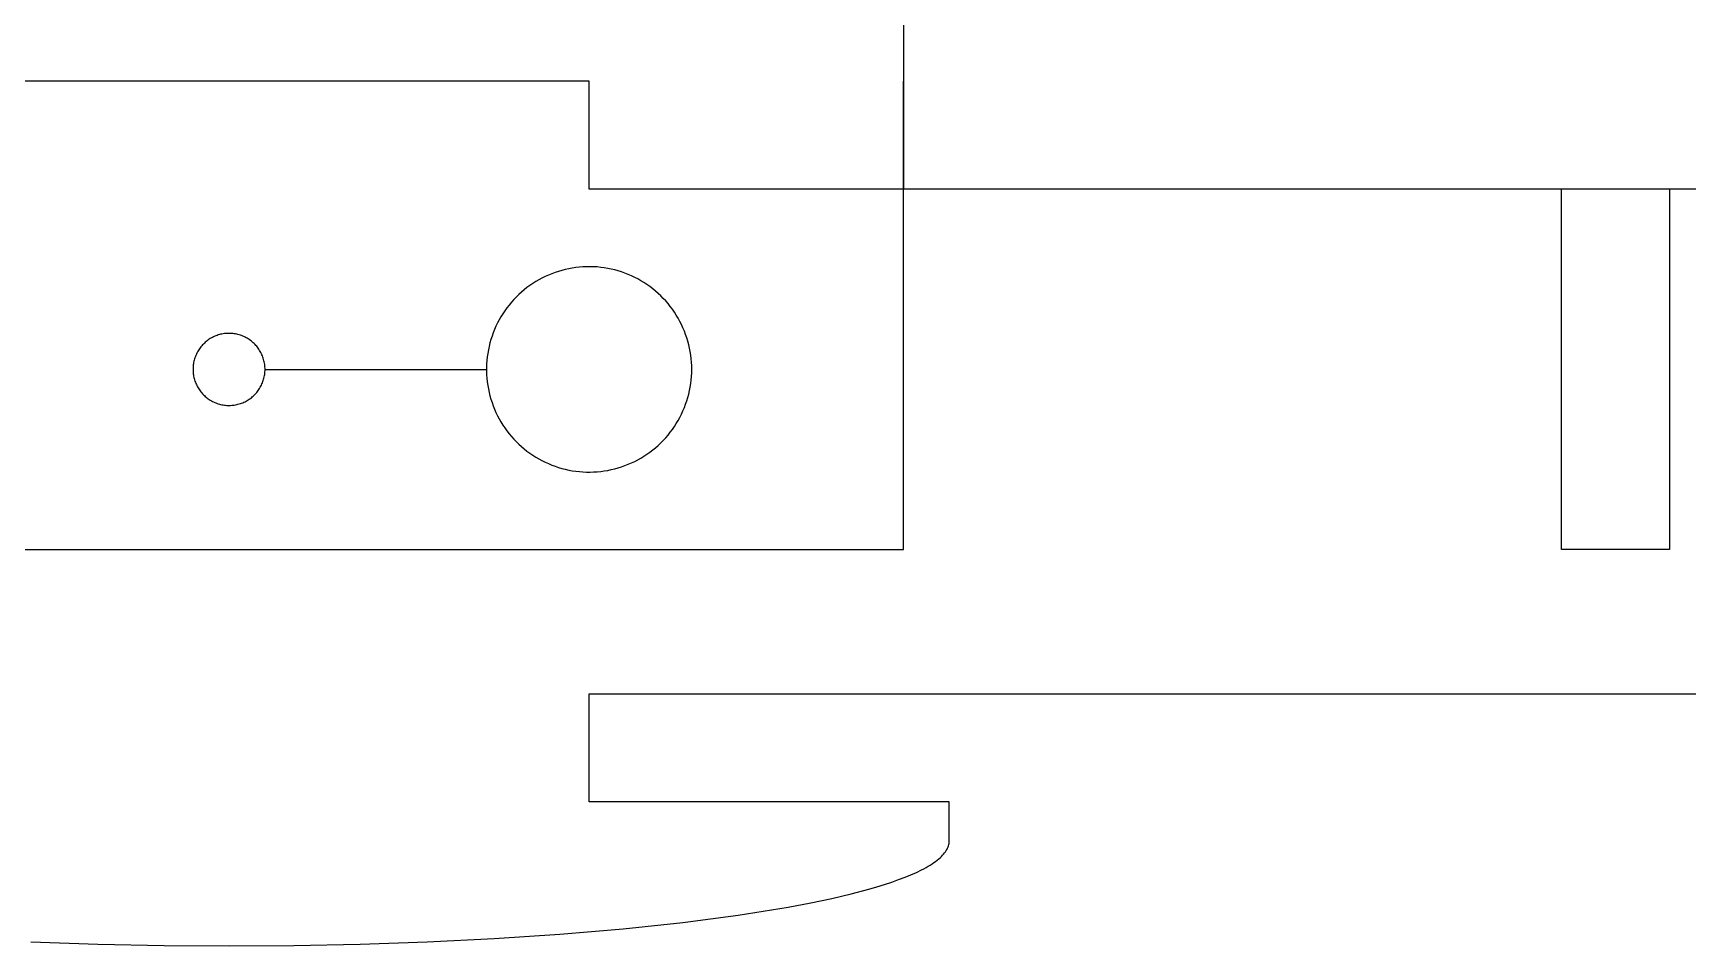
# Model space of a CAD drawing. Header units: millimetres. Extents: x 10 to 287, y -111 to 168.
# Drawn here: x 204.67 to 250.62, y 12.26 to 37.59 of the extents above; entities that cross this region are included whole.
import ezdxf

# ---------------------------------------------------------------- set-up
doc = ezdxf.new("R2010")
doc.units = ezdxf.units.MM
doc.header["$MEASUREMENT"] = 0
doc.layers.add('CORTE', color=18, linetype='Continuous', true_color=0x000000)
doc.layers.add('SEMI', color=1, linetype='Continuous', true_color=0xff0000)

msp = doc.modelspace()

# ---------------------------------------------------------------- linework, layer by layer
at = {"layer": 'CORTE'}
for points in [[(220.108, 36.256), (200.108, 36.256)], [(220.108, 33.256), (220.108, 36.256)], [(287.108, 33.256), (220.108, 33.256)], [(247.108, 23.256), (247.108, 33.256)], [(250.108, 33.256), (250.108, 23.256)], [(222.958, 28.256), (222.957, 28.355), (222.951, 28.454), (222.943, 28.553), (222.931, 28.651), (222.915, 28.749), (222.897, 28.846), (222.875, 28.942), (222.849, 29.038), (222.82, 29.132), (222.788, 29.226), (222.753, 29.318), (222.715, 29.41), (222.673, 29.499), (222.628, 29.588), (222.581, 29.674), (222.53, 29.759), (222.476, 29.842), (222.42, 29.924), (222.361, 30.003), (222.299, 30.08), (222.234, 30.155), (222.167, 30.227), (222.097, 30.298), (222.025, 30.365), (221.951, 30.431), (221.874, 30.493), (221.795, 30.553), (221.715, 30.61), (221.632, 30.665), (221.548, 30.716), (221.461, 30.765), (221.373, 30.81), (221.284, 30.853), (221.193, 30.892), (221.101, 30.928), (221.008, 30.961), (220.913, 30.99), (220.818, 31.017), (220.722, 31.04), (220.625, 31.059), (220.527, 31.075), (220.429, 31.088), (220.331, 31.098), (220.232, 31.104), (220.133, 31.106), (220.034, 31.105), (219.935, 31.101), (219.837, 31.093), (219.738, 31.082), (219.64, 31.068), (219.543, 31.05), (219.447, 31.028), (219.351, 31.004), (219.256, 30.976), (219.162, 30.945), (219.069, 30.91), (218.978, 30.873), (218.888, 30.832), (218.799, 30.788), (218.712, 30.741), (218.627, 30.691), (218.543, 30.638), (218.461, 30.582), (218.381, 30.524), (218.304, 30.462), (218.228, 30.398), (218.155, 30.332), (218.084, 30.263), (218.016, 30.191), (217.95, 30.118), (217.887, 30.042), (217.826, 29.963), (217.768, 29.883), (217.713, 29.801), (217.661, 29.717), (217.612, 29.631), (217.566, 29.544), (217.522, 29.455), (217.482, 29.364), (217.445, 29.272), (217.412, 29.179), (217.381, 29.085), (217.354, 28.99), (217.331, 28.894), (217.31, 28.797), (217.293, 28.7), (217.279, 28.602), (217.269, 28.503), (217.262, 28.405), (217.259, 28.306), (217.259, 28.207), (217.262, 28.108), (217.269, 28.009), (217.279, 27.911), (217.293, 27.813), (217.31, 27.716), (217.331, 27.619), (217.354, 27.523), (217.381, 27.428), (217.412, 27.333), (217.445, 27.24), (217.482, 27.149), (217.522, 27.058), (217.566, 26.969), (217.612, 26.882), (217.661, 26.796), (217.713, 26.712), (217.768, 26.63), (217.826, 26.549), (217.887, 26.471), (217.95, 26.395), (218.016, 26.321), (218.084, 26.25), (218.155, 26.181), (218.228, 26.114), (218.304, 26.05), (218.381, 25.989), (218.461, 25.93), (218.543, 25.875), (218.627, 25.822), (218.712, 25.772), (218.799, 25.725), (218.888, 25.681), (218.978, 25.64), (219.069, 25.602), (219.162, 25.568), (219.256, 25.537), (219.351, 25.509), (219.447, 25.484), (219.543, 25.463), (219.64, 25.445), (219.738, 25.43), (219.837, 25.419), (219.935, 25.412), (220.034, 25.407), (220.133, 25.406), (220.232, 25.409), (220.331, 25.415), (220.429, 25.424), (220.527, 25.437), (220.625, 25.454), (220.722, 25.473), (220.818, 25.496), (220.913, 25.522), (221.008, 25.552), (221.101, 25.585), (221.193, 25.621), (221.284, 25.66), (221.373, 25.703), (221.461, 25.748), (221.548, 25.796), (221.632, 25.848), (221.715, 25.902), (221.795, 25.959), (221.874, 26.019), (221.951, 26.082), (222.025, 26.147), (222.097, 26.215), (222.167, 26.285), (222.234, 26.358), (222.299, 26.433), (222.361, 26.51), (222.42, 26.589), (222.476, 26.67), (222.53, 26.754), (222.581, 26.838), (222.628, 26.925), (222.673, 27.013), (222.715, 27.103), (222.753, 27.194), (222.788, 27.287), (222.82, 27.38), (222.849, 27.475), (222.875, 27.571), (222.897, 27.667), (222.915, 27.764), (222.931, 27.862), (222.943, 27.96), (222.951, 28.059), (222.957, 28.157), (222.958, 28.256)], [(250.108, 23.256), (247.108, 23.256)], [(220.108, 19.256), (281.108, 19.256)], [(220.108, 16.256), (220.108, 19.256)], [(230.108, 16.256), (220.108, 16.256)], [(230.108, 15.165), (230.108, 16.256)], [(204.605, 12.369), (206.469, 12.305), (208.311, 12.268), (210.108, 12.256), (211.905, 12.268), (213.748, 12.305), (215.611, 12.369), (217.47, 12.461), (219.294, 12.581), (221.052, 12.731), (222.714, 12.907), (224.25, 13.108), (225.635, 13.332), (226.264, 13.451), (226.848, 13.574), (227.385, 13.7), (227.874, 13.829), (228.1, 13.895), (228.314, 13.961), (228.515, 14.028), (228.704, 14.095), (228.881, 14.162), (229.045, 14.229), (229.197, 14.297), (229.336, 14.365), (229.401, 14.399), (229.464, 14.433), (229.523, 14.467), (229.579, 14.501), (229.632, 14.535), (229.683, 14.568), (229.73, 14.602), (229.774, 14.636), (229.816, 14.67), (229.855, 14.704), (229.89, 14.737), (229.923, 14.771), (229.953, 14.804), (229.981, 14.838), (230.005, 14.871), (230.027, 14.904), (230.047, 14.937), (230.063, 14.97), (230.077, 15.003), (230.088, 15.036), (230.097, 15.068), (230.103, 15.101), (230.107, 15.133), (230.108, 15.165)]]:
    msp.add_lwpolyline(points, dxfattribs=at)
at = {"layer": 'SEMI'}
for points in [[(228.835, 38.942), (228.835, 33.256)], [(191.382, 28.256), (191.382, 23.256), (228.835, 23.256), (228.835, 36.256)], [(211.108, 28.256), (211.108, 28.291), (211.106, 28.326), (211.103, 28.36), (211.099, 28.395), (211.093, 28.429), (211.087, 28.463), (211.079, 28.497), (211.07, 28.53), (211.06, 28.564), (211.049, 28.597), (211.036, 28.629), (211.023, 28.661), (211.008, 28.692), (210.992, 28.723), (210.976, 28.754), (210.958, 28.784), (210.939, 28.813), (210.919, 28.841), (210.899, 28.869), (210.877, 28.896), (210.854, 28.922), (210.831, 28.948), (210.806, 28.973), (210.781, 28.996), (210.755, 29.019), (210.728, 29.041), (210.7, 29.062), (210.672, 29.082), (210.643, 29.101), (210.613, 29.119), (210.583, 29.136), (210.552, 29.152), (210.521, 29.167), (210.489, 29.181), (210.457, 29.194), (210.424, 29.205), (210.391, 29.216), (210.357, 29.225), (210.324, 29.233), (210.289, 29.24), (210.255, 29.245), (210.221, 29.25), (210.186, 29.253), (210.152, 29.255), (210.117, 29.256), (210.082, 29.256), (210.048, 29.254), (210.013, 29.252), (209.978, 29.248), (209.944, 29.243), (209.91, 29.236), (209.876, 29.229), (209.842, 29.22), (209.809, 29.211), (209.776, 29.2), (209.744, 29.188), (209.712, 29.174), (209.68, 29.16), (209.649, 29.145), (209.618, 29.128), (209.588, 29.111), (209.559, 29.092), (209.53, 29.072), (209.502, 29.052), (209.475, 29.03), (209.449, 29.008), (209.423, 28.985), (209.398, 28.96), (209.374, 28.935), (209.351, 28.909), (209.329, 28.883), (209.307, 28.855), (209.287, 28.827), (209.268, 28.798), (209.25, 28.769), (209.232, 28.739), (209.216, 28.708), (209.201, 28.677), (209.187, 28.645), (209.174, 28.613), (209.162, 28.58), (209.151, 28.547), (209.142, 28.514), (209.134, 28.48), (209.126, 28.446), (209.12, 28.412), (209.116, 28.378), (209.112, 28.343), (209.11, 28.308), (209.108, 28.274), (209.108, 28.239), (209.11, 28.204), (209.112, 28.17), (209.116, 28.135), (209.12, 28.101), (209.126, 28.067), (209.134, 28.033), (209.142, 27.999), (209.151, 27.966), (209.162, 27.933), (209.174, 27.9), (209.187, 27.868), (209.201, 27.836), (209.216, 27.805), (209.232, 27.774), (209.25, 27.744), (209.268, 27.714), (209.287, 27.686), (209.307, 27.657), (209.329, 27.63), (209.351, 27.603), (209.374, 27.577), (209.398, 27.552), (209.423, 27.528), (209.449, 27.505), (209.475, 27.482), (209.502, 27.461), (209.53, 27.44), (209.559, 27.421), (209.588, 27.402), (209.618, 27.385), (209.649, 27.368), (209.68, 27.353), (209.712, 27.338), (209.744, 27.325), (209.776, 27.313), (209.809, 27.302), (209.842, 27.292), (209.876, 27.284), (209.91, 27.276), (209.944, 27.27), (209.978, 27.265), (210.013, 27.261), (210.048, 27.258), (210.082, 27.257), (210.117, 27.256), (210.152, 27.257), (210.186, 27.259), (210.221, 27.263), (210.255, 27.267), (210.289, 27.273), (210.324, 27.28), (210.357, 27.288), (210.391, 27.297), (210.424, 27.307), (210.457, 27.319), (210.489, 27.332), (210.521, 27.345), (210.552, 27.36), (210.583, 27.376), (210.613, 27.393), (210.643, 27.411), (210.672, 27.43), (210.7, 27.45), (210.728, 27.471), (210.755, 27.493), (210.781, 27.516), (210.806, 27.54), (210.831, 27.565), (210.854, 27.59), (210.877, 27.617), (210.899, 27.644), (210.919, 27.671), (210.939, 27.7), (210.958, 27.729), (210.976, 27.759), (210.992, 27.789), (211.008, 27.82), (211.023, 27.852), (211.036, 27.884), (211.049, 27.916), (211.06, 27.949), (211.07, 27.982), (211.079, 28.016), (211.087, 28.05), (211.093, 28.084), (211.099, 28.118), (211.103, 28.152), (211.106, 28.187), (211.108, 28.222), (211.108, 28.256)], [(211.108, 28.256), (217.258, 28.256)]]:
    msp.add_lwpolyline(points, dxfattribs=at)

doc.saveas('drawing.dxf')
